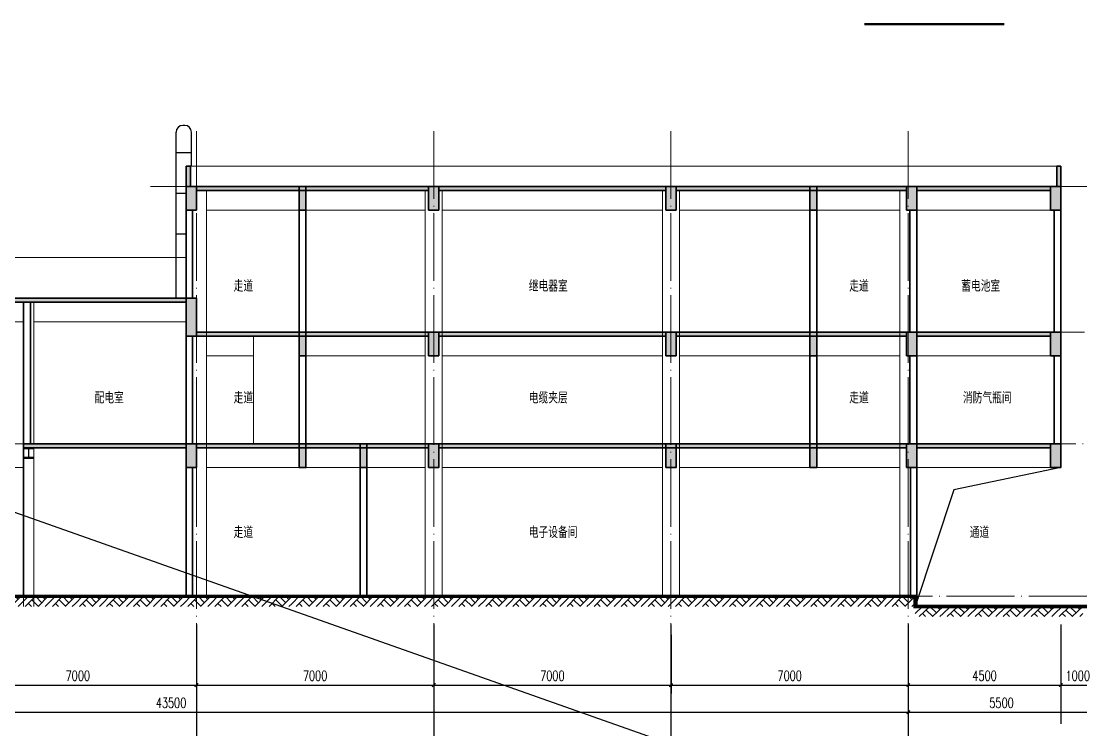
# Model space of a CAD drawing. Extents: x 238398 to 585159, y -66832 to 191977.
# Drawn here: x 483820 to 515080, y -26056 to -5139 of the extents above; entities that cross this region are included whole.
import ezdxf

# ---------------------------------------------------------------- set-up
doc = ezdxf.new("R2010")
doc.units = 0
doc.header["$LTSCALE"] = 1000
doc.header["$MEASUREMENT"] = 0
doc.linetypes.add('DOTE', pattern=[2.42, 2, -0.2, 0.02, -0.2])
doc.layers.get('0').update_dxf_attribs({"color": 8})
doc.layers.get('Defpoints').update_dxf_attribs({"color": 8})
for name, color, linetype in [('-人员定位', 6, 'Continuous'), ('AXIS', 8, 'Continuous'), ('COLU', 8, 'Continuous'), ('COLU_HATCH', 8, 'Continuous'), ('DIM_SYMB', 8, 'Continuous'), ('压型钢板', 8, 'Continuous')]:
    doc.layers.add(name, color=color, linetype=linetype)
for name, color, linetype, lineweight in [('DOTE', 8, 'DOTE', 13), ('PUB_HATCH', 8, 'Continuous', 5), ('PUB_TEXT', 8, 'Continuous', 20), ('剖面粗线', 8, 'Continuous', 35), ('建筑看线', 8, 'Continuous', 18)]:
    doc.layers.add(name, color=color, linetype=linetype, lineweight=lineweight)
doc.styles.add('_TCH_DIM_T3', font='SIMPLEX', dxfattribs={"width": 0.705882, "bigfont": 'GBCBIG'})
doc.styles.get("Standard").update_dxf_attribs({"font": 'gbenor.shx', "bigfont": 'gbcbig.shx'})
doc.dimstyles.new('_TCH_ARCH&&100', dxfattribs={"dimtxt": 297.5, "dimasz": 100, "dimexe": 250, "dimexo": 300, "dimgap": 126.25, "dimtad": 1, "dimdec": 0, "dimzin": 0, "dimdsep": 46, "dimtxsty": '_TCH_DIM_T3', "dimblk": 'ARCHTICK', "dimcen": 0.09, "dimazin": 2, "dimtfac": 1, "dimtdec": 0, "dimtix": 1, "dimtmove": 2, "dimatfit": 3, "dimfxl": 0, "dimtolj": 1, "dimtzin": 0, "dimarcsym": 0})

# ---------------------------------------------------------------- blocks, each defined once
blk = doc.blocks.new('_ArchTick')
at = {"color": 0, "linetype": 'ByBlock', "const_width": 0.4}
blk.add_lwpolyline([(-0.5, -0.5), (0.5, 0.5)], dxfattribs=at)
blk = doc.blocks.new('*D472')
at = {"layer": 'AXIS', "color": 0, "lineweight": -2}
for p, q in [((514490, -23249), (514490, -24985)), ((515490, -23249), (515490, -24985)), ((514490, -24735), (515490, -24735))]:
    blk.add_line(p, q, dxfattribs=at)
at = {"layer": 'Defpoints', "color": 0}
for p in [(514490, -22949), (515490, -22949), (515490, -24735)]:
    blk.add_point(p, dxfattribs=at)
at = {"layer": 'AXIS', "color": 0, "lineweight": -2, "xscale": 100, "yscale": 100, "zscale": 100, "rotation": 180}
blk.add_blockref('_ArchTick', (514490, -24735), dxfattribs=at)
at = {"layer": 'AXIS', "color": 0, "lineweight": -2, "xscale": 100, "yscale": 100, "zscale": 100}
blk.add_blockref('_ArchTick', (515490, -24735), dxfattribs=at)
at = {"layer": 'AXIS', "color": 0, "insert": (514990, -24460), "char_height": 297.5, "attachment_point": 5, "style": '_TCH_DIM_T3'}
blk.add_mtext('\\A1;1000', dxfattribs=at)
blk = doc.blocks.new('*D473')
at = {"layer": 'AXIS', "color": 0, "lineweight": -2}
for p, q in [((509990, -23249), (509990, -24985)), ((514490, -23249), (514490, -24985)), ((509990, -24735), (514490, -24735))]:
    blk.add_line(p, q, dxfattribs=at)
at = {"layer": 'Defpoints', "color": 0}
for p in [(509990, -22949), (514490, -22949), (514490, -24735)]:
    blk.add_point(p, dxfattribs=at)
at = {"layer": 'AXIS', "color": 0, "lineweight": -2, "xscale": 100, "yscale": 100, "zscale": 100, "rotation": 180}
blk.add_blockref('_ArchTick', (509990, -24735), dxfattribs=at)
at = {"layer": 'AXIS', "color": 0, "lineweight": -2, "xscale": 100, "yscale": 100, "zscale": 100}
blk.add_blockref('_ArchTick', (514490, -24735), dxfattribs=at)
at = {"layer": 'AXIS', "color": 0, "insert": (512240, -24460), "char_height": 297.5, "attachment_point": 5, "style": '_TCH_DIM_T3'}
blk.add_mtext('\\A1;4500', dxfattribs=at)
blk = doc.blocks.new('*D474')
at = {"layer": 'AXIS', "color": 0, "lineweight": -2}
for p, q in [((502990, -23249), (502990, -24985)), ((509990, -23249), (509990, -24985)), ((502990, -24735), (509990, -24735))]:
    blk.add_line(p, q, dxfattribs=at)
at = {"layer": 'Defpoints', "color": 0}
for p in [(502990, -22949), (509990, -22949), (509990, -24735)]:
    blk.add_point(p, dxfattribs=at)
at = {"layer": 'AXIS', "color": 0, "lineweight": -2, "xscale": 100, "yscale": 100, "zscale": 100, "rotation": 180}
blk.add_blockref('_ArchTick', (502990, -24735), dxfattribs=at)
at = {"layer": 'AXIS', "color": 0, "lineweight": -2, "xscale": 100, "yscale": 100, "zscale": 100}
blk.add_blockref('_ArchTick', (509990, -24735), dxfattribs=at)
at = {"layer": 'AXIS', "color": 0, "insert": (506490, -24460), "char_height": 297.5, "attachment_point": 5, "style": '_TCH_DIM_T3'}
blk.add_mtext('\\A1;7000', dxfattribs=at)
blk = doc.blocks.new('*D475')
at = {"layer": 'AXIS', "color": 0, "lineweight": -2}
for p, q in [((495990, -23249), (495990, -24985)), ((502990, -23249), (502990, -24985)), ((495990, -24735), (502990, -24735))]:
    blk.add_line(p, q, dxfattribs=at)
at = {"layer": 'Defpoints', "color": 0}
for p in [(495990, -22949), (502990, -22949), (502990, -24735)]:
    blk.add_point(p, dxfattribs=at)
at = {"layer": 'AXIS', "color": 0, "lineweight": -2, "xscale": 100, "yscale": 100, "zscale": 100, "rotation": 180}
blk.add_blockref('_ArchTick', (495990, -24735), dxfattribs=at)
at = {"layer": 'AXIS', "color": 0, "lineweight": -2, "xscale": 100, "yscale": 100, "zscale": 100}
blk.add_blockref('_ArchTick', (502990, -24735), dxfattribs=at)
at = {"layer": 'AXIS', "color": 0, "insert": (499490, -24460), "char_height": 297.5, "attachment_point": 5, "style": '_TCH_DIM_T3'}
blk.add_mtext('\\A1;7000', dxfattribs=at)
blk = doc.blocks.new('*D476')
at = {"layer": 'AXIS', "color": 0, "lineweight": -2}
for p, q in [((488990, -23249), (488990, -24985)), ((495990, -23249), (495990, -24985)), ((488990, -24735), (495990, -24735))]:
    blk.add_line(p, q, dxfattribs=at)
at = {"layer": 'Defpoints', "color": 0}
for p in [(488990, -22949), (495990, -22949), (495990, -24735)]:
    blk.add_point(p, dxfattribs=at)
at = {"layer": 'AXIS', "color": 0, "lineweight": -2, "xscale": 100, "yscale": 100, "zscale": 100, "rotation": 180}
blk.add_blockref('_ArchTick', (488990, -24735), dxfattribs=at)
at = {"layer": 'AXIS', "color": 0, "lineweight": -2, "xscale": 100, "yscale": 100, "zscale": 100}
blk.add_blockref('_ArchTick', (495990, -24735), dxfattribs=at)
at = {"layer": 'AXIS', "color": 0, "insert": (492490, -24460), "char_height": 297.5, "attachment_point": 5, "style": '_TCH_DIM_T3'}
blk.add_mtext('\\A1;7000', dxfattribs=at)
blk = doc.blocks.new('*D477')
at = {"layer": 'AXIS', "color": 0, "lineweight": -2}
for p, q in [((481990, -23249), (481990, -24985)), ((488990, -23249), (488990, -24985)), ((481990, -24735), (488990, -24735))]:
    blk.add_line(p, q, dxfattribs=at)
at = {"layer": 'Defpoints', "color": 0}
for p in [(481990, -22949), (488990, -22949), (488990, -24735)]:
    blk.add_point(p, dxfattribs=at)
at = {"layer": 'AXIS', "color": 0, "lineweight": -2, "xscale": 100, "yscale": 100, "zscale": 100, "rotation": 180}
blk.add_blockref('_ArchTick', (481990, -24735), dxfattribs=at)
at = {"layer": 'AXIS', "color": 0, "lineweight": -2, "xscale": 100, "yscale": 100, "zscale": 100}
blk.add_blockref('_ArchTick', (488990, -24735), dxfattribs=at)
at = {"layer": 'AXIS', "color": 0, "insert": (485490, -24460), "char_height": 297.5, "attachment_point": 5, "style": '_TCH_DIM_T3'}
blk.add_mtext('\\A1;7000', dxfattribs=at)
blk = doc.blocks.new('*D480')
at = {"layer": 'AXIS', "color": 0, "lineweight": -2}
for p, q in [((509990, -23249), (509990, -25785)), ((515490, -23249), (515490, -25785)), ((509990, -25535), (515490, -25535))]:
    blk.add_line(p, q, dxfattribs=at)
at = {"layer": 'Defpoints', "color": 0}
for p in [(509990, -22949), (515490, -22949), (515490, -25535)]:
    blk.add_point(p, dxfattribs=at)
at = {"layer": 'AXIS', "color": 0, "lineweight": -2, "xscale": 100, "yscale": 100, "zscale": 100, "rotation": 180}
blk.add_blockref('_ArchTick', (509990, -25535), dxfattribs=at)
at = {"layer": 'AXIS', "color": 0, "lineweight": -2, "xscale": 100, "yscale": 100, "zscale": 100}
blk.add_blockref('_ArchTick', (515490, -25535), dxfattribs=at)
at = {"layer": 'AXIS', "color": 0, "insert": (512740, -25260), "char_height": 297.5, "attachment_point": 5, "style": '_TCH_DIM_T3'}
blk.add_mtext('\\A1;5500', dxfattribs=at)
blk = doc.blocks.new('*D481')
at = {"layer": 'AXIS', "color": 0, "lineweight": -2}
for p, q in [((466490, -23249), (466490, -25785)), ((509990, -23249), (509990, -25785)), ((466490, -25535), (509990, -25535))]:
    blk.add_line(p, q, dxfattribs=at)
at = {"layer": 'Defpoints', "color": 0}
for p in [(466490, -22949), (509990, -22949), (509990, -25535)]:
    blk.add_point(p, dxfattribs=at)
at = {"layer": 'AXIS', "color": 0, "lineweight": -2, "xscale": 100, "yscale": 100, "zscale": 100, "rotation": 180}
blk.add_blockref('_ArchTick', (466490, -25535), dxfattribs=at)
at = {"layer": 'AXIS', "color": 0, "lineweight": -2, "xscale": 100, "yscale": 100, "zscale": 100}
blk.add_blockref('_ArchTick', (509990, -25535), dxfattribs=at)
at = {"layer": 'AXIS', "color": 0, "insert": (488240, -25260), "char_height": 297.5, "attachment_point": 5, "style": '_TCH_DIM_T3'}
blk.add_mtext('\\A1;43500', dxfattribs=at)
blk = doc.blocks.new('$LinePat$素土夯实')
at = {"color": 0}
for p, q in [((0, -210), (210, 0)), ((120, -300), (420, 0)), ((420, 0), (608, -188)), ((495, -300), (795, 0)), ((615, 0), (705, -90)), ((210, -210), (300, -300)), ((315, -105), (502, -293)), ((705, -300), (795, -210))]:
    blk.add_line(p, q, dxfattribs=at)

msp = doc.modelspace()

# ---------------------------------------------------------------- hatches: boundary and pattern name
at = {"layer": 'COLU_HATCH'}
h = msp.add_hatch(color=256, dxfattribs=at)
edge = h.paths.add_edge_path()
edge.add_line((484189.5, -17735.8), (483889.5, -17735.8))
edge.add_line((483889.5, -17735.8), (483889.5, -17750.8))
edge.add_line((483889.5, -17750.8), (484021.5, -17750.8))
edge.add_arc((484021.5, -17763.8), 13, 0, 90, ccw=False)
edge.add_line((484034.5, -17763.8), (484034.5, -18007.8))
edge.add_arc((484021.5, -18007.8), 13, -90, 0, ccw=False)
edge.add_line((484021.5, -18020.8), (483889.5, -18020.8))
edge.add_line((483889.5, -18020.8), (483889.5, -18035.8))
edge.add_line((483889.5, -18035.8), (484189.5, -18035.8))
edge.add_line((484189.5, -18035.8), (484189.5, -18020.8))
edge.add_line((484189.5, -18020.8), (484057.5, -18020.8))
edge.add_arc((484057.5, -18007.8), 13, 180, 270, ccw=False)
edge.add_line((484044.5, -18007.8), (484044.5, -17763.8))
edge.add_arc((484057.5, -17763.8), 13, 90, 180, ccw=False)
edge.add_line((484057.5, -17750.8), (484189.5, -17750.8))
edge.add_line((484189.5, -17750.8), (484189.5, -17735.8))
at = {"layer": 'PUB_HATCH'}
h = msp.add_hatch(color=256, dxfattribs=at)
h.dxf.hatch_style = 1
h.paths.add_polyline_path([(488809.5, -9415.8), (488689.5, -9415.8), (488689.5, -10015.8), (488809.5, -10015.8)])
h = msp.add_hatch(color=256, dxfattribs=at)
h.dxf.hatch_style = 1
h.paths.add_polyline_path([(514489.5, -9415.8), (514369.5, -9415.8), (514369.5, -10015.8), (514489.5, -10015.8)])
h = msp.add_hatch(color=256, dxfattribs=at)
h.dxf.hatch_style = 1
h.paths.add_polyline_path([(514489.5, -10015.8), (488689.5, -10015.8), (488689.5, -10135.8), (514489.5, -10135.8)])
h = msp.add_hatch(color=256, dxfattribs=at)
h.dxf.hatch_style = 1
h.paths.add_polyline_path([(488989.5, -10015.8), (488689.5, -10015.8), (488689.5, -10715.8), (488989.5, -10715.8)])
h = msp.add_hatch(color=256, dxfattribs=at)
h.dxf.hatch_style = 1
h.paths.add_polyline_path([(492219.5, -10015.8), (492019.5, -10015.8), (492019.5, -10715.8), (492219.5, -10715.8)])
h = msp.add_hatch(color=256, dxfattribs=at)
h.dxf.hatch_style = 1
h.paths.add_polyline_path([(496139.5, -10015.8), (495839.5, -10015.8), (495839.5, -10715.8), (496139.5, -10715.8)])
h = msp.add_hatch(color=256, dxfattribs=at)
h.dxf.hatch_style = 1
h.paths.add_polyline_path([(503139.5, -10015.8), (502839.5, -10015.8), (502839.5, -10715.8), (503139.5, -10715.8)])
h = msp.add_hatch(color=256, dxfattribs=at)
h.dxf.hatch_style = 1
h.paths.add_polyline_path([(507289.5, -10015.8), (507089.5, -10015.8), (507089.5, -10715.8), (507289.5, -10715.8)])
h = msp.add_hatch(color=256, dxfattribs=at)
h.dxf.hatch_style = 1
h.paths.add_polyline_path([(510239.5, -10015.8), (509939.5, -10015.8), (509939.5, -10715.8), (510239.5, -10715.8)])
h = msp.add_hatch(color=256, dxfattribs=at)
h.dxf.hatch_style = 1
h.paths.add_polyline_path([(514489.5, -10015.8), (514189.5, -10015.8), (514189.5, -10715.8), (514489.5, -10715.8)])
h = msp.add_hatch(color=256, dxfattribs=at)
h.dxf.hatch_style = 1
h.paths.add_polyline_path([(482139.5, -13315.8), (482139.5, -13435.8), (488689.5, -13435.8), (488689.5, -13315.8)])
h = msp.add_hatch(color=256, dxfattribs=at)
h.dxf.hatch_style = 1
h.paths.add_polyline_path([(488989.5, -13315.8), (488689.5, -13315.8), (488689.5, -14435.8), (488989.5, -14435.8)])
h = msp.add_hatch(color=256, dxfattribs=at)
h.dxf.hatch_style = 1
h.paths.add_polyline_path([(514489.5, -14315.8), (488689.5, -14315.8), (488689.5, -14435.8), (514489.5, -14435.8)])
h = msp.add_hatch(color=256, dxfattribs=at)
h.dxf.hatch_style = 1
h.paths.add_polyline_path([(492219.5, -14315.8), (492019.5, -14315.8), (492019.5, -15015.8), (492219.5, -15015.8)])
h = msp.add_hatch(color=256, dxfattribs=at)
h.dxf.hatch_style = 1
h.paths.add_polyline_path([(496139.5, -14315.8), (495839.5, -14315.8), (495839.5, -15015.8), (496139.5, -15015.8)])
h = msp.add_hatch(color=256, dxfattribs=at)
h.dxf.hatch_style = 1
h.paths.add_polyline_path([(503139.5, -14315.8), (502839.5, -14315.8), (502839.5, -15015.8), (503139.5, -15015.8)])
h = msp.add_hatch(color=256, dxfattribs=at)
h.dxf.hatch_style = 1
h.paths.add_polyline_path([(507289.5, -14315.8), (507089.5, -14315.8), (507089.5, -15015.8), (507289.5, -15015.8)])
h = msp.add_hatch(color=256, dxfattribs=at)
h.dxf.hatch_style = 1
h.paths.add_polyline_path([(510239.5, -14315.8), (509939.5, -14315.8), (509939.5, -15015.8), (510239.5, -15015.8)])
h = msp.add_hatch(color=256, dxfattribs=at)
h.dxf.hatch_style = 1
h.paths.add_polyline_path([(514489.5, -14315.8), (514189.5, -14315.8), (514189.5, -15015.8), (514489.5, -15015.8)])
h = msp.add_hatch(color=256, dxfattribs=at)
h.dxf.hatch_style = 1
h.paths.add_polyline_path([(488689.5, -17615.8), (483889.5, -17615.8), (483889.5, -17735.8), (488689.5, -17735.8)])
h = msp.add_hatch(color=256, dxfattribs=at)
h.dxf.hatch_style = 1
h.paths.add_polyline_path([(488989.5, -17615.8), (488689.5, -17615.8), (488689.5, -18315.8), (488989.5, -18315.8)])
h = msp.add_hatch(color=256, dxfattribs=at)
h.dxf.hatch_style = 1
h.paths.add_polyline_path([(514489.5, -17615.8), (488689.5, -17615.8), (488689.5, -17735.8), (514489.5, -17735.8)])
h = msp.add_hatch(color=256, dxfattribs=at)
h.dxf.hatch_style = 1
h.paths.add_polyline_path([(492219.5, -17615.8), (492019.5, -17615.8), (492019.5, -18315.8), (492219.5, -18315.8)])
h = msp.add_hatch(color=256, dxfattribs=at)
h.dxf.hatch_style = 1
h.paths.add_polyline_path([(494019.5, -17615.8), (493819.5, -17615.8), (493819.5, -18315.8), (494019.5, -18315.8)])
h = msp.add_hatch(color=256, dxfattribs=at)
h.dxf.hatch_style = 1
h.paths.add_polyline_path([(496139.5, -17615.8), (495839.5, -17615.8), (495839.5, -18315.8), (496139.5, -18315.8)])
h = msp.add_hatch(color=256, dxfattribs=at)
h.dxf.hatch_style = 1
h.paths.add_polyline_path([(503139.5, -17615.8), (502839.5, -17615.8), (502839.5, -18315.8), (503139.5, -18315.8)])
h = msp.add_hatch(color=256, dxfattribs=at)
h.dxf.hatch_style = 1
h.paths.add_polyline_path([(507289.5, -17615.8), (507089.5, -17615.8), (507089.5, -18315.8), (507289.5, -18315.8)])
h = msp.add_hatch(color=256, dxfattribs=at)
h.dxf.hatch_style = 1
h.paths.add_polyline_path([(510239.5, -17615.8), (509939.5, -17615.8), (509939.5, -18315.8), (510239.5, -18315.8)])
h = msp.add_hatch(color=256, dxfattribs=at)
h.dxf.hatch_style = 1
h.paths.add_polyline_path([(514489.5, -17615.8), (514189.5, -17615.8), (514189.5, -18315.8), (514489.5, -18315.8)])

# ---------------------------------------------------------------- linework, layer by layer
at = {"layer": '-人员定位'}
msp.add_line((364934.5, 22280.2), (533134.5, -37119.8), dxfattribs=at)
at = {"color": 252}
for p, q in [((488389.5, -13315.8), (488389.5, -8415.8)), ((488644.4, -8215.8), (488589.5, -8215.8)), ((488844.4, -9415.8), (488844.4, -8415.8)), ((488389.5, -9015.8), (488844.4, -9015.8)), ((488389.5, -10215.8), (488689.5, -10215.8)), ((488389.5, -11415.8), (488689.5, -11415.8))]:
    msp.add_line(p, q, dxfattribs=at)
for centre, start, end in [((488589.5, -8415.8), 90, 180), ((488644.4, -8415.8), 0, 90)]:
    msp.add_arc(centre, 200, start, end, dxfattribs=at)
at = {"layer": 'AXIS'}
for p, q in [((488989.5, -22949.2), (488989.5, -26235.3)), ((495989.5, -22949.2), (495989.5, -26235.3)), ((502989.5, -22949.2), (502989.5, -26235.3)), ((509989.5, -22949.2), (509989.5, -26235.3)), ((514489.5, -22949.2), (514489.5, -25876.4))]:
    msp.add_line(p, q, dxfattribs=at)
at = {"layer": 'COLU'}
msp.add_lwpolyline([(484189.5, -17735.8), (483889.5, -17735.8), (483889.5, -17750.8), (484021.5, -17750.8, -0.4142136), (484034.5, -17763.8), (484034.5, -18007.8, -0.4142136), (484021.5, -18020.8), (483889.5, -18020.8), (483889.5, -18035.8), (484189.5, -18035.8), (484189.5, -18020.8), (484057.5, -18020.8, -0.4142136), (484044.5, -18007.8), (484044.5, -17763.8, -0.4142136), (484057.5, -17750.8), (484189.5, -17750.8)], format="xyb", close=True, dxfattribs=at)
at = {"layer": 'DIM_SYMB', "const_width": 70}
msp.add_lwpolyline([(508698.1, -5226.8), (512826.8, -5226.8)], dxfattribs=at)
at = {"layer": 'DOTE'}
for p, q in [((488989.5, -8386.6), (488989.5, -22949.2)), ((495989.5, -8386.6), (495989.5, -22949.2)), ((502989.5, -8386.6), (502989.5, -22949.2)), ((509989.5, -8386.6), (509989.5, -23068.7)), ((509989.5, -8386.6), (509989.5, -23068.7)), ((487633.3, -10015.8), (517404.2, -10015.8)), ((465141.4, -13315.8), (488989.5, -13315.8)), ((488989.5, -14315.8), (517404.2, -14315.8)), ((483889.5, -17615.8), (517404.2, -17615.8)), ((465141.4, -22115.8), (517404.2, -22115.8))]:
    msp.add_line(p, q, dxfattribs=at)
at = {"layer": 'PUB_HATCH'}
for p, q in [((514369.5, -9415.8), (488809.5, -9415.8)), ((489289.5, -10715.8), (492019.5, -10715.8)), ((492219.5, -10715.8), (495739.5, -10715.8)), ((496239.5, -10715.8), (502739.5, -10715.8)), ((503239.5, -10715.8), (507089.5, -10715.8)), ((507289.5, -10715.8), (509739.5, -10715.8)), ((510239.5, -10715.8), (514289.5, -10715.8)), ((466359.5, -12115.8), (488689.5, -12115.8)), ((482289.5, -14015.8), (483889.5, -14015.8)), ((484189.5, -14015.8), (488689.5, -14015.8)), ((489289.5, -15015.8), (490669.5, -15015.8)), ((492219.5, -15015.8), (495739.5, -15015.8)), ((496239.5, -15015.8), (502739.5, -15015.8)), ((503239.5, -15015.8), (507089.5, -15015.8)), ((507289.5, -15015.8), (509739.5, -15015.8)), ((510239.5, -15015.8), (514289.5, -15015.8)), ((482289.5, -17615.8), (483889.5, -17615.8)), ((482289.5, -18315.8), (483889.5, -18315.8)), ((489289.5, -18315.8), (493819.5, -18315.8)), ((494019.5, -18315.8), (495739.5, -18315.8)), ((496239.5, -18315.8), (502739.5, -18315.8)), ((503239.5, -18315.8), (509739.5, -18315.8)), ((510239.5, -18315.8), (514189.5, -18315.8))]:
    msp.add_line(p, q, dxfattribs=at)
at = {"layer": '剖面粗线'}
for p, q in [((488689.5, -10015.8), (488689.5, -9415.8)), ((488689.5, -9415.8), (488809.5, -9415.8)), ((488809.5, -9415.8), (488809.5, -10015.8)), ((514369.5, -10015.8), (514369.5, -9415.8)), ((514369.5, -9415.8), (514489.5, -9415.8)), ((514489.5, -9415.8), (514489.5, -10015.8)), ((488689.5, -10015.8), (514489.5, -10015.8)), ((488689.5, -22115.8), (488689.5, -10015.8)), ((492019.5, -10135.8), (492019.5, -14315.8)), ((492219.5, -10135.8), (492219.5, -14315.8)), ((507089.5, -10135.8), (507089.5, -17665.8)), ((507289.5, -10135.8), (507289.5, -17665.8)), ((510239.5, -10135.8), (510239.5, -17665.8)), ((514489.5, -17665.8), (514489.5, -10015.8)), ((488869.5, -13315.8), (488869.5, -10715.8)), ((510039.5, -10715.8), (510039.5, -14315.8)), ((514289.5, -14315.8), (514289.5, -10715.8)), ((466239.5, -13315.8), (488689.5, -13315.8)), ((483889.5, -17615.8), (483889.5, -13435.8)), ((484089.5, -17615.8), (484089.5, -13435.8)), ((483889.5, -17615.8), (483889.5, -13735.8)), ((488989.5, -14315.8), (514489.5, -14315.8)), ((488869.5, -17615.8), (488869.5, -14435.8)), ((492019.5, -14435.8), (492019.5, -17615.8)), ((492219.5, -14435.8), (492219.5, -17615.8)), ((510039.5, -15015.8), (510039.5, -17615.8)), ((514289.5, -17615.8), (514289.5, -15015.8)), ((483889.5, -22115.8), (483889.5, -17735.8)), ((488689.5, -17615.8), (514489.5, -17615.8)), ((493819.5, -22115.8), (493819.5, -17615.8)), ((494019.5, -22115.8), (494019.5, -17615.8)), ((510239.5, -22415.8), (510239.5, -17615.8)), ((488869.5, -22115.8), (488869.5, -18315.8)), ((510059.5, -22115.8), (510059.5, -18315.8)), ((466419.5, -22115.8), (510009.5, -22115.8)), ((510189.5, -22415.8), (515069.5, -22415.8))]:
    msp.add_line(p, q, dxfattribs=at)
for points in [[(488689.5, -10015.8), (514489.5, -10015.8)], [(488689.5, -10015.8), (488689.5, -10135.8)], [(488989.5, -10135.8), (495839.5, -10135.8)], [(496139.5, -10135.8), (502839.5, -10135.8)], [(503139.5, -10135.8), (509939.5, -10135.8)], [(510239.5, -10135.8), (514189.5, -10135.8)], [(514489.5, -10015.8), (514489.5, -10135.8)], [(514489.5, -10015.8), (514489.5, -10135.8)], [(466239.5, -13315.8), (488689.5, -13315.8)], [(482139.5, -13435.8), (488689.5, -13435.8)], [(488689.5, -14315.8), (488689.5, -14435.8)], [(488989.5, -14315.8), (514489.5, -14315.8)], [(514489.5, -14315.8), (514489.5, -14435.8)], [(514489.5, -14315.8), (514489.5, -14435.8)], [(488689.5, -14435.8), (495839.5, -14435.8)], [(496139.5, -14435.8), (502839.5, -14435.8)], [(503139.5, -14435.8), (509939.5, -14435.8)], [(510239.5, -14435.8), (514189.5, -14435.8)], [(483889.5, -17615.8), (488689.5, -17615.8)], [(483889.5, -17615.8), (483889.5, -17735.8)], [(483889.5, -17735.8), (488689.5, -17735.8)], [(488689.5, -17615.8), (514489.5, -17615.8)], [(488689.5, -17615.8), (488689.5, -17735.8)], [(488989.5, -17735.8), (495839.5, -17735.8)], [(496139.5, -17735.8), (509939.5, -17735.8)], [(510239.5, -17735.8), (514189.5, -17735.8)], [(514489.5, -17615.8), (514489.5, -17735.8)]]:
    msp.add_lwpolyline(points, dxfattribs=at)
for points in [[(488689.5, -10715.8), (488989.5, -10715.8), (488989.5, -10015.8), (488689.5, -10015.8)], [(492019.5, -10715.8), (492219.5, -10715.8), (492219.5, -10015.8), (492019.5, -10015.8)], [(495839.5, -10715.8), (496139.5, -10715.8), (496139.5, -10015.8), (495839.5, -10015.8)], [(502839.5, -10715.8), (503139.5, -10715.8), (503139.5, -10015.8), (502839.5, -10015.8)], [(507089.5, -10715.8), (507289.5, -10715.8), (507289.5, -10015.8), (507089.5, -10015.8)], [(509939.5, -10715.8), (510239.5, -10715.8), (510239.5, -10015.8), (509939.5, -10015.8)], [(514189.5, -10715.8), (514489.5, -10715.8), (514489.5, -10015.8), (514189.5, -10015.8)], [(488689.5, -13315.8), (488689.5, -14435.8), (488989.5, -14435.8), (488989.5, -13315.8)], [(492019.5, -15015.8), (492219.5, -15015.8), (492219.5, -14315.8), (492019.5, -14315.8)], [(495839.5, -15015.8), (496139.5, -15015.8), (496139.5, -14315.8), (495839.5, -14315.8)], [(502839.5, -15015.8), (503139.5, -15015.8), (503139.5, -14315.8), (502839.5, -14315.8)], [(507089.5, -15015.8), (507289.5, -15015.8), (507289.5, -14315.8), (507089.5, -14315.8)], [(509939.5, -15015.8), (510239.5, -15015.8), (510239.5, -14315.8), (509939.5, -14315.8)], [(514189.5, -15015.8), (514489.5, -15015.8), (514489.5, -14315.8), (514189.5, -14315.8)], [(488689.5, -18315.8), (488989.5, -18315.8), (488989.5, -17615.8), (488689.5, -17615.8)], [(492019.5, -18315.8), (492219.5, -18315.8), (492219.5, -17615.8), (492019.5, -17615.8)], [(493819.5, -18315.8), (494019.5, -18315.8), (494019.5, -17615.8), (493819.5, -17615.8)], [(495839.5, -18315.8), (496139.5, -18315.8), (496139.5, -17615.8), (495839.5, -17615.8)], [(502839.5, -18315.8), (503139.5, -18315.8), (503139.5, -17615.8), (502839.5, -17615.8)], [(507089.5, -18315.8), (507289.5, -18315.8), (507289.5, -17615.8), (507089.5, -17615.8)], [(509939.5, -18315.8), (510239.5, -18315.8), (510239.5, -17615.8), (509939.5, -17615.8)], [(514189.5, -18315.8), (514489.5, -18315.8), (514489.5, -17615.8), (514189.5, -17615.8)]]:
    msp.add_lwpolyline(points, close=True, dxfattribs=at)
at = {"layer": '剖面粗线', "const_width": 100}
msp.add_lwpolyline([(465038.7, -22415.8), (466239.5, -22415.8), (466239.5, -22115.8), (510189.5, -22115.8), (510189.5, -22415.8), (516789.8, -22415.8)], dxfattribs=at)
at = {"layer": '压型钢板'}
msp.add_lwpolyline([(514489.5, -18315.8), (511329.7, -18968.2), (510189.5, -22415.8)], dxfattribs=at)
at = {"layer": '建筑看线'}
for p, q in [((489289.5, -10135.8), (489289.5, -22115.8)), ((495739.5, -10135.8), (495739.5, -22115.8)), ((496239.5, -10135.8), (496239.5, -22115.8)), ((502739.5, -10135.8), (502739.5, -22115.8)), ((503239.5, -10135.8), (503239.5, -22115.8)), ((509739.5, -10135.8), (509739.5, -22115.8)), ((510239.5, -10135.8), (510239.5, -22354.9)), ((484189.5, -17615.8), (484189.5, -13435.8)), ((490669.5, -14435.8), (490669.5, -17615.8)), ((483889.5, -22415.8), (483889.5, -17735.8)), ((484189.5, -22415.8), (484189.5, -17735.8)), ((503239.5, -18315.8), (505553.3, -18315.8))]:
    msp.add_line(p, q, dxfattribs=at)

# ---------------------------------------------------------------- block references
at = {"layer": 'PUB_HATCH'}
for p, xscale in [((483020.4, -22115.8), 1.005145797597584), ((483819.5, -22115.8), 1.005145797597584), ((484618.6, -22115.8), 1.005145797597584), ((485417.7, -22115.8), 1.005145797597584), ((486216.8, -22115.8), 1.005145797597584), ((487015.9, -22115.8), 1.005145797597584), ((487815, -22115.8), 1.005145797597584), ((488614.1, -22115.8), 1.005145797597584), ((489413.2, -22115.8), 1.005145797597584), ((490212.2, -22115.8), 1.005145797597584), ((491011.3, -22115.8), 1.005145797597584), ((491810.4, -22115.8), 1.005145797597584), ((492609.5, -22115.8), 1.005145797597584), ((493408.6, -22115.8), 1.005145797597584), ((494207.7, -22115.8), 1.005145797597584), ((495006.8, -22115.8), 1.005145797597584), ((495805.9, -22115.8), 1.005145797597584), ((496605, -22115.8), 1.005145797597584), ((497404.1, -22115.8), 1.005145797597584), ((498203.2, -22115.8), 1.005145797597584), ((499002.2, -22115.8), 1.005145797597584), ((499801.3, -22115.8), 1.005145797597584), ((500600.4, -22115.8), 1.005145797597584), ((501399.5, -22115.8), 1.005145797597584), ((502198.6, -22115.8), 1.005145797597584), ((502997.7, -22115.8), 1.005145797597584), ((503796.8, -22115.8), 1.005145797597584), ((504595.9, -22115.8), 1.005145797597584), ((505395, -22115.8), 1.005145797597584), ((506194.1, -22115.8), 1.005145797597584), ((506993.2, -22115.8), 1.005145797597584), ((507792.2, -22115.8), 1.005145797597584), ((508591.3, -22115.8), 1.005145797597584), ((509390.4, -22115.8), 1.005145797597584), ((510189.5, -22415.8), 1.037784525019953), ((511014.6, -22415.8), 1.037784525019953), ((511839.6, -22415.8), 1.037784525019953), ((512664.6, -22415.8), 1.037784525019953), ((513489.7, -22415.8), 1.037784525019953), ((514314.7, -22415.8), 1.037784525019953)]:
    msp.add_blockref('$LinePat$素土夯实', p, dxfattribs=dict(at, xscale=xscale))

# ---------------------------------------------------------------- texts
at = {"layer": 'PUB_TEXT'}
for s, p in [('走道', (490086.4, -13123.6)), ('继电器室', (498794.9, -13123.6)), ('走道', (508248.5, -13123.6)), ('蓄电池室', (511551.5, -13123.6)), ('配电室', (485986, -16423.6)), ('走道', (490086.4, -16423.6)), ('电缆夹层', (498794.9, -16423.6)), ('走道', (508248.5, -16423.6)), ('消防气瓶间', (511602.9, -16423.6)), ('走道', (490086.4, -20395.4)), ('电子设备间', (498794.9, -20395.4)), ('通道', (511804.6, -20395.4))]:
    msp.add_text(s, height=337.59, dxfattribs=at).set_placement(p)

# ---------------------------------------------------------------- dimensions: what is measured, and where the dimension line sits
at = {"layer": 'AXIS'}
for p1, p2, distance, picture, middle in [((466489.5, -22949.2), (509989.5, -22949.2), -2586.2, '*D481', (488239.5, -25260.3)), ((481989.5, -22949.2), (488989.5, -22949.2), -1786.2, '*D477', (485489.5, -24460.3)), ((488989.5, -22949.2), (495989.5, -22949.2), -1786.2, '*D476', (492489.5, -24460.3)), ((495989.5, -22949.2), (502989.5, -22949.2), -1786.2, '*D475', (499489.5, -24460.3)), ((502989.5, -22949.2), (509989.5, -22949.2), -1786.2, '*D474', (506489.5, -24460.3)), ((509989.5, -22949.2), (514489.5, -22949.2), -1786.2, '*D473', (512239.5, -24460.3)), ((509989.5, -22949.2), (515489.5, -22949.2), -2586.2, '*D480', (512739.5, -25260.3)), ((514489.5, -22949.2), (515489.5, -22949.2), -1786.2, '*D472', (514989.5, -24460.3))]:
    dim = msp.add_aligned_dim(p1=p1, p2=p2, distance=distance, dimstyle='_TCH_ARCH&&100', dxfattribs=at)
    dim.commit()
    dim.dimension.update_dxf_attribs({"geometry": picture, "text_midpoint": middle})

doc.saveas('drawing.dxf')
